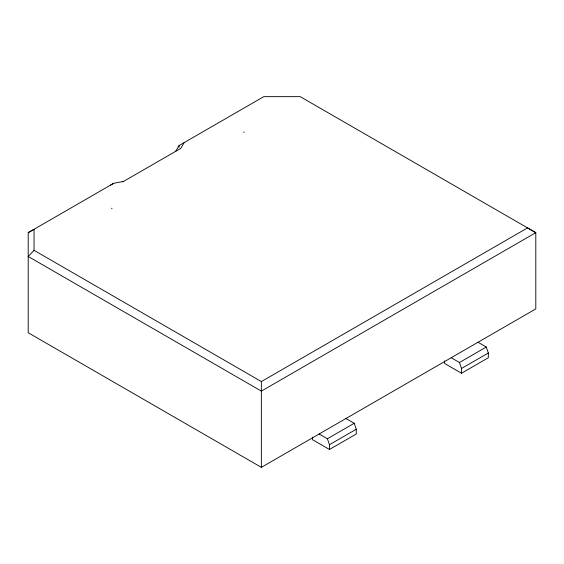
<?xml version="1.0" encoding="UTF-8"?>
<svg xmlns="http://www.w3.org/2000/svg" width="564" height="564" viewBox="0 0 564 564"><rect width="100%" height="100%" fill="white"/><g stroke="black" fill="none" stroke-linecap="round" stroke-linejoin="round"><path stroke-width="0.85" d="M175.735 151.3L179.035 145.575L263.783 96.648L300.217 96.648L535.8 232.664L535.8 308.91L261.365 467.352L28.2 332.732L28.2 232.664L34.037 229.294L34.037 250.324L28.2 256.486L261.365 391.106L535.8 232.664L527.544 227.898L261.365 381.574L34.037 250.324M184.139 142.636L180.832 148.353L122.705 181.911M110.53 185.133L113.681 183.307L123.587 181.404M28.2 232.664L113.681 183.307M319.139 433.991L327.395 438.757L354.22 423.275L356.286 429.225L356.286 433.991L329.461 449.48L312.541 439.716L312.541 437.114M451.2 357.752L459.456 362.518L486.281 347.029L488.339 352.986L488.339 357.752L461.514 373.234L444.594 363.47L444.594 360.868M329.461 449.48L329.461 444.714L356.286 429.225M461.514 373.234L461.514 368.475L488.339 352.986M478.025 342.263L486.281 347.029M345.965 418.509L354.22 423.275M243.754 131.962L244.036 132.568M111.693 208.208L111.975 208.814M459.456 362.518L461.514 368.475M327.395 438.757L329.461 444.714M261.365 381.574L261.365 467.352M179.035 145.575L179.035 147.331"/></g></svg>
